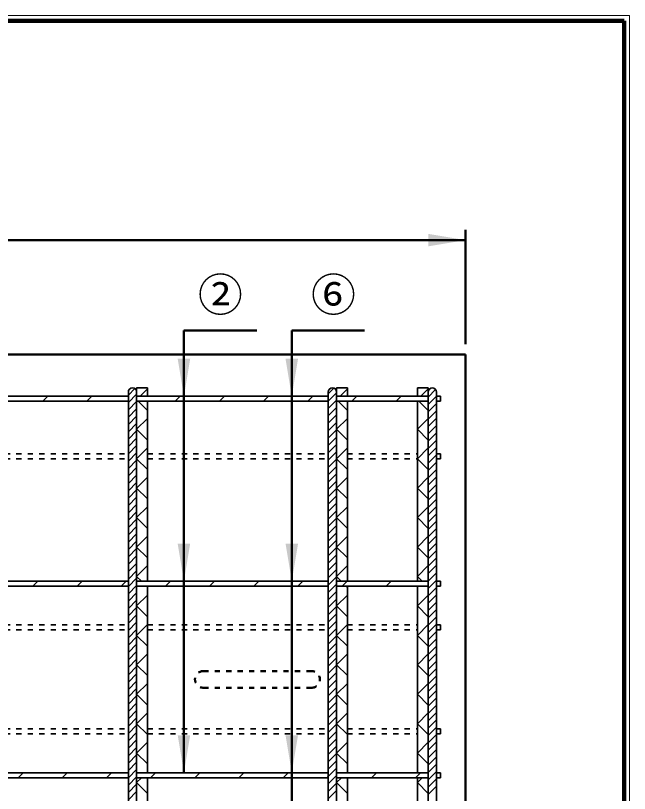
# Model space of a CAD drawing. Units: millimetres, scale not verified. Extents: x 100 to 4105, y 100 to 2870.
# Drawn here: x 3515 to 4105, y 2123 to 2870 of the extents above; entities that cross this region are included whole.
import ezdxf
from ezdxf.enums import TextEntityAlignment as Align

# ---------------------------------------------------------------- set-up
doc = ezdxf.new("R2010")
doc.units = ezdxf.units.MM
doc.header["$LTSCALE"] = 5
doc.linetypes.add('USER2', pattern=[2.2, 1, -1.2])
doc.layers.add('V-nasSTD', color=7, linetype='Continuous', lineweight=50)
doc.styles.add('ＭＳ ゴシック', font='')
doc.styles.get('ＭＳ ゴシック').set_extended_font_data('MS Gothic')

msp = doc.modelspace()

# ---------------------------------------------------------------- hatches: boundary and pattern name
at = {"layer": 'V-nasSTD'}
for points in [[(3911.677, 2648.267), (3947.677, 2654.267), (3911.677, 2660.267)], [(3683.077, 2540.267), (3677.077, 2504.267), (3671.077, 2540.267)], [(3786.677, 2540.267), (3780.677, 2504.267), (3774.677, 2540.267)], [(3683.077, 2362.667), (3677.077, 2326.667), (3671.077, 2362.667)], [(3786.677, 2362.667), (3780.677, 2326.667), (3774.677, 2362.667)], [(3683.077, 2178.667), (3677.077, 2142.667), (3671.077, 2178.667)], [(3786.677, 2178.667), (3780.677, 2142.667), (3774.677, 2178.667)]]:
    msp.add_hatch(color=256, dxfattribs=at).paths.add_polyline_path(points)

# ---------------------------------------------------------------- linework, layer by layer
at = {"layer": 'V-nasSTD', "lineweight": 100}
for p, q in [((4100, 2865), (105, 2865)), ((4100, 105), (4100, 2865))]:
    msp.add_line(p, q, dxfattribs=at)
at = {"layer": 'V-nasSTD'}
for p, q in [((3947.677, 2554.267), (3947.677, 2664.267)), ((2347.677, 2654.267), (3947.677, 2654.267)), ((3677.077, 2567.467), (3677.077, 2142.667)), ((3677.077, 2567.467), (3747.077, 2567.467)), ((3780.677, 2567.467), (3780.677, 1965.067)), ((3780.677, 2567.467), (3850.677, 2567.467)), ((2347.677, 2544.267), (3947.677, 2544.267)), ((3947.677, 1920.267), (3947.677, 2544.267))]:
    msp.add_line(p, q, dxfattribs=at)
at = {"layer": 'V-nasSTD', "lineweight": 35}
for p, q in [((3629.836, 2511.634), (3623.677, 2505.475)), ((3631.677, 2512.267), (3642.077, 2512.267)), ((3631.677, 2512.267), (3631.677, 2508.267)), ((3642.077, 2511.269), (3635.076, 2504.267)), ((3642.077, 2512.267), (3642.077, 2504.267)), ((3821.119, 2511.998), (3815.677, 2506.556)), ((3823.677, 2512.267), (3834.077, 2512.267)), ((3823.677, 2512.267), (3823.677, 2508.267)), ((3834.077, 2511.269), (3827.076, 2504.267)), ((3834.077, 2512.267), (3834.077, 2504.267)), ((3901.277, 2512.267), (3901.277, 2504.267)), ((3911.677, 2512.267), (3901.277, 2512.267)), ((3911.677, 2511.269), (3904.676, 2504.267)), ((3911.677, 2512.267), (3911.677, 2508.267)), ((3439.677, 2504.267), (3623.677, 2504.267)), ((3541.488, 2499.467), (3546.288, 2504.267)), ((3583.914, 2499.467), (3588.714, 2504.267)), ((3623.677, 2508.267), (3623.677, 1956.267)), ((3631.677, 2506.404), (3623.677, 2498.404)), ((3631.677, 2508.267), (3631.677, 1956.267)), ((3631.677, 2504.267), (3815.677, 2504.267)), ((3668.767, 2499.467), (3673.567, 2504.267)), ((3711.193, 2499.467), (3715.993, 2504.267)), ((3753.62, 2499.467), (3758.42, 2504.267)), ((3796.046, 2499.467), (3800.846, 2504.267)), ((3815.677, 2508.267), (3815.677, 1956.267)), ((3823.677, 2507.485), (3815.677, 2499.485)), ((3823.677, 2508.267), (3823.677, 1956.267)), ((3823.677, 2504.267), (3911.677, 2504.267)), ((3838.472, 2499.467), (3843.272, 2504.267)), ((3880.899, 2499.467), (3885.699, 2504.267)), ((3918.836, 2510.721), (3911.677, 2503.561)), ((3911.677, 2508.267), (3911.677, 1956.267)), ((3919.677, 2504.49), (3911.677, 2496.49)), ((3919.677, 2508.267), (3919.677, 1956.267)), ((3923.677, 2504.267), (3919.677, 2504.267)), ((3923.677, 2504.267), (3923.677, 2499.467)), ((3439.677, 2499.467), (3623.677, 2499.467)), ((3631.677, 2499.333), (3623.677, 2491.333)), ((3631.677, 2499.467), (3815.677, 2499.467)), ((3642.077, 2490.469), (3633.078, 2499.467)), ((3642.077, 2499.467), (3642.077, 2326.667)), ((3823.677, 2500.414), (3815.677, 2492.414)), ((3823.677, 2499.467), (3911.677, 2499.467)), ((3834.077, 2490.469), (3825.078, 2499.467)), ((3834.077, 2499.467), (3834.077, 2326.667)), ((3901.277, 2499.467), (3901.277, 2326.667)), ((3911.677, 2490.469), (3902.678, 2499.467)), ((3919.677, 2497.419), (3911.677, 2489.419)), ((3919.677, 2499.467), (3923.677, 2499.467)), ((3923.677, 2499.819), (3923.325, 2499.467)), ((3631.677, 2492.262), (3623.677, 2484.262)), ((3823.677, 2493.343), (3815.677, 2485.343)), ((3919.677, 2490.348), (3911.677, 2482.348)), ((3631.677, 2485.191), (3623.677, 2477.191)), ((3642.077, 2482.984), (3631.677, 2472.584)), ((3823.677, 2486.272), (3815.677, 2478.272)), ((3834.077, 2482.984), (3823.677, 2472.584)), ((3911.677, 2482.984), (3901.277, 2472.584)), ((3919.677, 2483.277), (3911.677, 2475.277)), ((3631.677, 2478.12), (3623.677, 2470.12)), ((3823.677, 2479.201), (3815.677, 2471.201)), ((3919.677, 2476.206), (3911.677, 2468.206)), ((3631.677, 2471.048), (3623.677, 2463.048)), ((3642.077, 2462.184), (3631.677, 2472.584)), ((3823.677, 2472.13), (3815.677, 2464.13)), ((3834.077, 2462.184), (3823.677, 2472.584)), ((3911.677, 2462.184), (3901.277, 2472.584)), ((3919.677, 2469.135), (3911.677, 2461.135)), ((3631.677, 2463.977), (3623.677, 2455.977)), ((3823.677, 2465.059), (3815.677, 2457.059)), ((3919.677, 2462.064), (3911.677, 2454.064)), ((3631.677, 2456.906), (3623.677, 2448.906)), ((3642.077, 2454.7), (3631.677, 2444.3)), ((3823.677, 2457.988), (3815.677, 2449.988)), ((3834.077, 2454.7), (3823.677, 2444.3)), ((3911.677, 2454.7), (3901.277, 2444.3)), ((3919.677, 2454.993), (3911.677, 2446.993)), ((3631.677, 2449.835), (3623.677, 2441.835)), ((3642.077, 2433.9), (3631.677, 2444.3)), ((3823.677, 2450.916), (3815.677, 2442.916)), ((3823.677, 2443.845), (3815.677, 2435.845)), ((3834.077, 2433.9), (3823.677, 2444.3)), ((3911.677, 2433.9), (3901.277, 2444.3)), ((3919.677, 2447.921), (3911.677, 2439.921)), ((3631.677, 2442.764), (3623.677, 2434.764)), ((3823.677, 2436.774), (3815.677, 2428.774)), ((3919.677, 2440.85), (3911.677, 2432.85)), ((3631.677, 2435.693), (3623.677, 2427.693)), ((3823.677, 2429.703), (3815.677, 2421.703)), ((3919.677, 2433.779), (3911.677, 2425.779)), ((3631.677, 2428.622), (3623.677, 2420.622)), ((3631.677, 2421.551), (3623.677, 2413.551)), ((3642.077, 2426.416), (3631.677, 2416.016)), ((3823.677, 2422.632), (3815.677, 2414.632)), ((3834.077, 2426.416), (3823.677, 2416.016)), ((3911.677, 2426.416), (3901.277, 2416.016)), ((3919.677, 2426.708), (3911.677, 2418.708)), ((3631.677, 2414.48), (3623.677, 2406.48)), ((3642.077, 2405.616), (3631.677, 2416.016)), ((3823.677, 2415.561), (3815.677, 2407.561)), ((3834.077, 2405.616), (3823.677, 2416.016)), ((3911.677, 2405.616), (3901.277, 2416.016)), ((3919.677, 2419.637), (3911.677, 2411.637)), ((3631.677, 2407.409), (3623.677, 2399.409)), ((3823.677, 2408.49), (3815.677, 2400.49)), ((3919.677, 2412.566), (3911.677, 2404.566)), ((3631.677, 2400.338), (3623.677, 2392.338)), ((3823.677, 2401.419), (3815.677, 2393.419)), ((3919.677, 2405.495), (3911.677, 2397.495)), ((3631.677, 2393.267), (3623.677, 2385.267)), ((3642.077, 2398.131), (3631.677, 2387.731)), ((3823.677, 2394.348), (3815.677, 2386.348)), ((3834.077, 2398.131), (3823.677, 2387.731)), ((3911.677, 2398.131), (3901.277, 2387.731)), ((3919.677, 2398.424), (3911.677, 2390.424)), ((3919.677, 2391.353), (3911.677, 2383.353)), ((3631.677, 2386.196), (3623.677, 2378.196)), ((3642.077, 2377.331), (3631.677, 2387.731)), ((3823.677, 2387.277), (3815.677, 2379.277)), ((3834.077, 2377.331), (3823.677, 2387.731)), ((3911.677, 2377.331), (3901.277, 2387.731)), ((3919.677, 2384.282), (3911.677, 2376.282)), ((3631.677, 2379.125), (3623.677, 2371.125)), ((3823.677, 2380.206), (3815.677, 2372.206)), ((3919.677, 2377.211), (3911.677, 2369.211)), ((3631.677, 2372.054), (3623.677, 2364.054)), ((3642.077, 2369.847), (3631.677, 2359.447)), ((3823.677, 2373.135), (3815.677, 2365.135)), ((3834.077, 2369.847), (3823.677, 2359.447)), ((3911.677, 2369.847), (3901.277, 2359.447)), ((3919.677, 2370.14), (3911.677, 2362.14)), ((3631.677, 2364.982), (3623.677, 2356.982)), ((3823.677, 2366.064), (3815.677, 2358.064)), ((3919.677, 2363.069), (3911.677, 2355.069)), ((3631.677, 2357.911), (3623.677, 2349.911)), ((3642.077, 2349.047), (3631.677, 2359.447)), ((3823.677, 2358.993), (3815.677, 2350.993)), ((3834.077, 2349.047), (3823.677, 2359.447)), ((3911.677, 2349.047), (3901.277, 2359.447)), ((3919.677, 2355.998), (3911.677, 2347.998)), ((3631.677, 2350.84), (3623.677, 2342.84)), ((3823.677, 2351.921), (3815.677, 2343.921)), ((3919.677, 2348.927), (3911.677, 2340.927)), ((3631.677, 2343.769), (3623.677, 2335.769)), ((3642.077, 2341.563), (3631.677, 2331.163)), ((3823.677, 2344.85), (3815.677, 2336.85)), ((3834.077, 2341.563), (3823.677, 2331.163)), ((3911.677, 2341.563), (3901.277, 2331.163)), ((3919.677, 2341.855), (3911.677, 2333.855)), ((3631.677, 2336.698), (3623.677, 2328.698)), ((3823.677, 2337.779), (3815.677, 2329.779)), ((3919.677, 2334.784), (3911.677, 2326.784)), ((3439.677, 2326.667), (3623.677, 2326.667)), ((3531.993, 2321.867), (3536.793, 2326.667)), ((3574.42, 2321.867), (3579.22, 2326.667)), ((3616.846, 2321.867), (3621.646, 2326.667)), ((3631.677, 2329.627), (3623.677, 2321.627)), ((3636.172, 2326.667), (3631.677, 2331.163)), ((3631.677, 2326.667), (3815.677, 2326.667)), ((3659.272, 2321.867), (3664.072, 2326.667)), ((3701.699, 2321.867), (3706.499, 2326.667)), ((3744.125, 2321.867), (3748.925, 2326.667)), ((3786.552, 2321.867), (3791.352, 2326.667)), ((3823.677, 2330.708), (3815.677, 2322.708)), ((3828.172, 2326.667), (3823.677, 2331.163)), ((3823.677, 2326.667), (3911.677, 2326.667)), ((3828.978, 2321.867), (3833.778, 2326.667)), ((3871.404, 2321.867), (3876.204, 2326.667)), ((3905.772, 2326.667), (3901.277, 2331.163)), ((3919.677, 2327.713), (3911.677, 2319.713)), ((3923.677, 2326.667), (3919.677, 2326.667)), ((3923.677, 2326.667), (3923.677, 2321.867)), ((3439.677, 2321.867), (3623.677, 2321.867)), ((3631.677, 2322.556), (3623.677, 2314.556)), ((3631.677, 2321.867), (3815.677, 2321.867)), ((3642.077, 2320.763), (3640.972, 2321.867)), ((3642.077, 2321.867), (3642.077, 2142.667)), ((3823.677, 2323.637), (3815.677, 2315.637)), ((3823.677, 2321.867), (3911.677, 2321.867)), ((3834.077, 2320.763), (3832.972, 2321.867)), ((3834.077, 2321.867), (3834.077, 2142.667)), ((3901.277, 2321.867), (3901.277, 2142.667)), ((3911.677, 2320.763), (3910.572, 2321.867)), ((3919.677, 2320.642), (3911.677, 2312.642)), ((3919.677, 2321.867), (3923.677, 2321.867)), ((3631.677, 2315.485), (3623.677, 2307.485)), ((3642.077, 2313.279), (3631.677, 2302.879)), ((3823.677, 2316.566), (3815.677, 2308.566)), ((3823.677, 2309.495), (3815.677, 2301.495)), ((3834.077, 2313.279), (3823.677, 2302.879)), ((3911.677, 2313.279), (3901.277, 2302.879)), ((3919.677, 2313.571), (3911.677, 2305.571)), ((3631.677, 2308.414), (3623.677, 2300.414)), ((3642.077, 2292.479), (3631.677, 2302.879)), ((3823.677, 2302.424), (3815.677, 2294.424)), ((3834.077, 2292.479), (3823.677, 2302.879)), ((3911.677, 2292.479), (3901.277, 2302.879)), ((3919.677, 2306.5), (3911.677, 2298.5)), ((3631.677, 2301.343), (3623.677, 2293.343)), ((3631.677, 2294.272), (3623.677, 2286.272)), ((3823.677, 2295.353), (3815.677, 2287.353)), ((3919.677, 2299.429), (3911.677, 2291.429)), ((3631.677, 2287.201), (3623.677, 2279.201)), ((3823.677, 2288.282), (3815.677, 2280.282)), ((3919.677, 2292.358), (3911.677, 2284.358)), ((3631.677, 2280.13), (3623.677, 2272.13)), ((3642.077, 2284.994), (3631.677, 2274.594)), ((3823.677, 2281.211), (3815.677, 2273.211)), ((3834.077, 2284.994), (3823.677, 2274.594)), ((3911.677, 2284.994), (3901.277, 2274.594)), ((3919.677, 2285.287), (3911.677, 2277.287)), ((3631.677, 2273.059), (3623.677, 2265.059)), ((3642.077, 2264.194), (3631.677, 2274.594)), ((3823.677, 2274.14), (3815.677, 2266.14)), ((3834.077, 2264.194), (3823.677, 2274.594)), ((3911.677, 2264.194), (3901.277, 2274.594)), ((3919.677, 2278.216), (3911.677, 2270.216)), ((3631.677, 2265.988), (3623.677, 2257.988)), ((3823.677, 2267.069), (3815.677, 2259.069)), ((3919.677, 2271.145), (3911.677, 2263.145)), ((3631.677, 2258.916), (3623.677, 2250.916)), ((3823.677, 2259.998), (3815.677, 2251.998)), ((3919.677, 2264.074), (3911.677, 2256.074)), ((3919.677, 2257.003), (3911.677, 2249.003)), ((3631.677, 2251.845), (3623.677, 2243.845)), ((3642.077, 2256.71), (3631.677, 2246.31)), ((3823.677, 2252.927), (3815.677, 2244.927)), ((3834.077, 2256.71), (3823.677, 2246.31)), ((3911.677, 2256.71), (3901.277, 2246.31)), ((3919.677, 2249.932), (3911.677, 2241.932)), ((3631.677, 2244.774), (3623.677, 2236.774)), ((3642.077, 2235.91), (3631.677, 2246.31)), ((3823.677, 2245.855), (3815.677, 2237.855)), ((3834.077, 2235.91), (3823.677, 2246.31)), ((3911.677, 2235.91), (3901.277, 2246.31)), ((3919.677, 2242.861), (3911.677, 2234.861)), ((3631.677, 2237.703), (3623.677, 2229.703)), ((3823.677, 2238.784), (3815.677, 2230.784)), ((3919.677, 2235.789), (3911.677, 2227.789)), ((3631.677, 2230.632), (3623.677, 2222.632)), ((3642.077, 2228.426), (3631.677, 2218.026)), ((3823.677, 2231.713), (3815.677, 2223.713)), ((3834.077, 2228.426), (3823.677, 2218.026)), ((3911.677, 2228.426), (3901.277, 2218.026)), ((3919.677, 2228.718), (3911.677, 2220.718)), ((3631.677, 2223.561), (3623.677, 2215.561)), ((3823.677, 2224.642), (3815.677, 2216.642)), ((3919.677, 2221.647), (3911.677, 2213.647)), ((3631.677, 2216.49), (3623.677, 2208.49)), ((3642.077, 2207.626), (3631.677, 2218.026)), ((3823.677, 2217.571), (3815.677, 2209.571)), ((3834.077, 2207.626), (3823.677, 2218.026)), ((3911.677, 2207.626), (3901.277, 2218.026)), ((3919.677, 2214.576), (3911.677, 2206.576)), ((3631.677, 2209.419), (3623.677, 2201.419)), ((3823.677, 2210.5), (3815.677, 2202.5)), ((3919.677, 2207.505), (3911.677, 2199.505)), ((3631.677, 2202.348), (3623.677, 2194.348)), ((3642.077, 2200.142), (3631.677, 2189.742)), ((3823.677, 2203.429), (3815.677, 2195.429)), ((3834.077, 2200.142), (3823.677, 2189.742)), ((3911.677, 2200.142), (3901.277, 2189.742)), ((3919.677, 2200.434), (3911.677, 2192.434)), ((3631.677, 2195.277), (3623.677, 2187.277)), ((3642.077, 2179.342), (3631.677, 2189.742)), ((3823.677, 2196.358), (3815.677, 2188.358)), ((3834.077, 2179.342), (3823.677, 2189.742)), ((3911.677, 2179.342), (3901.277, 2189.742)), ((3919.677, 2193.363), (3911.677, 2185.363)), ((3631.677, 2188.206), (3623.677, 2180.206)), ((3823.677, 2189.287), (3815.677, 2181.287)), ((3823.677, 2182.216), (3815.677, 2174.216)), ((3919.677, 2186.292), (3911.677, 2178.292)), ((3631.677, 2181.135), (3623.677, 2173.135)), ((3823.677, 2175.145), (3815.677, 2167.145)), ((3919.677, 2179.221), (3911.677, 2171.221)), ((3631.677, 2174.064), (3623.677, 2166.064)), ((3642.077, 2171.857), (3631.677, 2161.457)), ((3823.677, 2168.074), (3815.677, 2160.074)), ((3834.077, 2171.857), (3823.677, 2161.457)), ((3911.677, 2171.857), (3901.277, 2161.457)), ((3919.677, 2172.15), (3911.677, 2164.15)), ((3631.677, 2166.993), (3623.677, 2158.993)), ((3631.677, 2159.921), (3623.677, 2151.921)), ((3642.077, 2151.057), (3631.677, 2161.457)), ((3823.677, 2161.003), (3815.677, 2153.003)), ((3834.077, 2151.057), (3823.677, 2161.457)), ((3911.677, 2151.057), (3901.277, 2161.457)), ((3919.677, 2165.079), (3911.677, 2157.079)), ((3631.677, 2152.85), (3623.677, 2144.85)), ((3823.677, 2153.932), (3815.677, 2145.932)), ((3919.677, 2158.008), (3911.677, 2150.008)), ((3631.677, 2145.779), (3623.677, 2137.779)), ((3823.677, 2146.861), (3815.677, 2138.861)), ((3919.677, 2150.937), (3911.677, 2142.937)), ((3439.677, 2142.667), (3623.677, 2142.667)), ((3439.677, 2137.867), (3623.677, 2137.867)), ((3517.699, 2137.867), (3522.499, 2142.667)), ((3560.125, 2137.867), (3564.925, 2142.667)), ((3602.552, 2137.867), (3607.352, 2142.667)), ((3631.677, 2138.708), (3623.677, 2130.708)), ((3631.677, 2142.667), (3815.677, 2142.667)), ((3631.677, 2137.867), (3815.677, 2137.867)), ((3636.371, 2137.867), (3631.677, 2133.173)), ((3641.171, 2142.667), (3642.077, 2143.573)), ((3642.077, 2137.867), (3642.077, 1965.067)), ((3649.778, 2142.667), (3644.978, 2137.867)), ((3687.404, 2137.867), (3692.204, 2142.667)), ((3729.831, 2137.867), (3734.631, 2142.667)), ((3772.257, 2137.867), (3777.057, 2142.667)), ((3814.684, 2137.867), (3815.677, 2138.861)), ((3823.677, 2139.789), (3815.677, 2131.789)), ((3823.677, 2142.667), (3911.677, 2142.667)), ((3823.677, 2137.867), (3911.677, 2137.867)), ((3828.371, 2137.867), (3823.677, 2133.173)), ((3833.171, 2142.667), (3834.077, 2143.573)), ((3834.077, 2137.867), (3834.077, 1965.067)), ((3857.11, 2137.867), (3861.91, 2142.667)), ((3899.537, 2137.867), (3904.337, 2142.667)), ((3901.277, 2137.867), (3901.277, 1965.067)), ((3905.971, 2137.867), (3901.277, 2133.173)), ((3910.771, 2142.667), (3911.677, 2143.573)), ((3919.677, 2143.866), (3911.677, 2135.866)), ((3923.677, 2142.667), (3919.677, 2142.667)), ((3919.677, 2137.867), (3923.677, 2137.867)), ((3923.677, 2142.667), (3923.677, 2137.867)), ((3631.677, 2131.637), (3623.677, 2123.637)), ((3642.077, 2122.773), (3631.677, 2133.173)), ((3823.677, 2132.718), (3815.677, 2124.718)), ((3834.077, 2122.773), (3823.677, 2133.173)), ((3911.677, 2122.773), (3901.277, 2133.173)), ((3919.677, 2136.795), (3911.677, 2128.795)), ((3631.677, 2124.566), (3623.677, 2116.566)), ((3823.677, 2125.647), (3815.677, 2117.647)), ((3919.677, 2129.723), (3911.677, 2121.723))]:
    msp.add_line(p, q, dxfattribs=at)
at = {"layer": 'V-nasSTD', "linetype": 'USER2', "lineweight": 35}
for p, q in [((3450.077, 2449.09), (3623.677, 2449.09)), ((3450.077, 2444.29), (3623.677, 2444.29)), ((3642.077, 2449.09), (3815.677, 2449.09)), ((3642.077, 2444.29), (3815.677, 2444.29)), ((3834.077, 2449.09), (3901.277, 2449.09)), ((3834.077, 2444.29), (3901.277, 2444.29)), ((3923.677, 2449.09), (3919.677, 2449.09)), ((3919.677, 2444.29), (3923.677, 2444.29)), ((3923.677, 2449.09), (3923.677, 2444.29)), ((3450.077, 2284.667), (3623.677, 2284.667)), ((3450.077, 2279.867), (3623.677, 2279.867)), ((3642.077, 2284.667), (3815.677, 2284.667)), ((3642.077, 2279.867), (3815.677, 2279.867)), ((3834.077, 2284.667), (3901.277, 2284.667)), ((3834.077, 2279.867), (3901.277, 2279.867)), ((3923.677, 2284.667), (3919.677, 2284.667)), ((3919.677, 2279.867), (3923.677, 2279.867)), ((3923.677, 2279.867), (3923.677, 2284.667)), ((3450.077, 2184.667), (3623.677, 2184.667)), ((3642.077, 2184.667), (3815.677, 2184.667)), ((3834.077, 2184.667), (3901.277, 2184.667)), ((3923.677, 2184.667), (3919.677, 2184.667)), ((3923.677, 2179.867), (3923.677, 2184.667)), ((3450.077, 2179.867), (3623.677, 2179.867)), ((3642.077, 2179.867), (3815.677, 2179.867)), ((3834.077, 2179.867), (3901.277, 2179.867)), ((3919.677, 2179.867), (3923.677, 2179.867))]:
    msp.add_line(p, q, dxfattribs=at)
at = {"layer": 'V-nasSTD', "linetype": 'USER2'}
for p, q in [((3695.677, 2240.267), (3799.677, 2240.267)), ((3695.677, 2224.267), (3799.677, 2224.267))]:
    msp.add_line(p, q, dxfattribs=at)
at = {"layer": 'V-nasSTD', "lineweight": 13}
msp.add_lwpolyline([(100, 100), (100, 2870), (4105, 2870), (4105, 100)], close=True, dxfattribs=at)
at = {"layer": 'V-nasSTD', "lineweight": 35}
for centre in [(3627.677, 2508.267), (3819.677, 2508.267), (3915.677, 2508.267)]:
    msp.add_arc(centre, 4, 0, 180, dxfattribs=at)
at = {"layer": 'V-nasSTD', "linetype": 'USER2'}
for centre, start, end in [((3695.677, 2232.267), 90, 270), ((3799.677, 2232.267), 270, 90)]:
    msp.add_arc(centre, 8, start, end, dxfattribs=at)

# ---------------------------------------------------------------- texts
at = {"layer": 'V-nasSTD', "style": 'ＭＳ ゴシック'}
for s, p in [('②', (3690.477, 2617.667)), ('⑥', (3799.077, 2617.667))]:
    msp.add_text(s, height=31.67, dxfattribs=at).set_placement(p, align=Align.TOP_LEFT)

doc.saveas('drawing.dxf')
